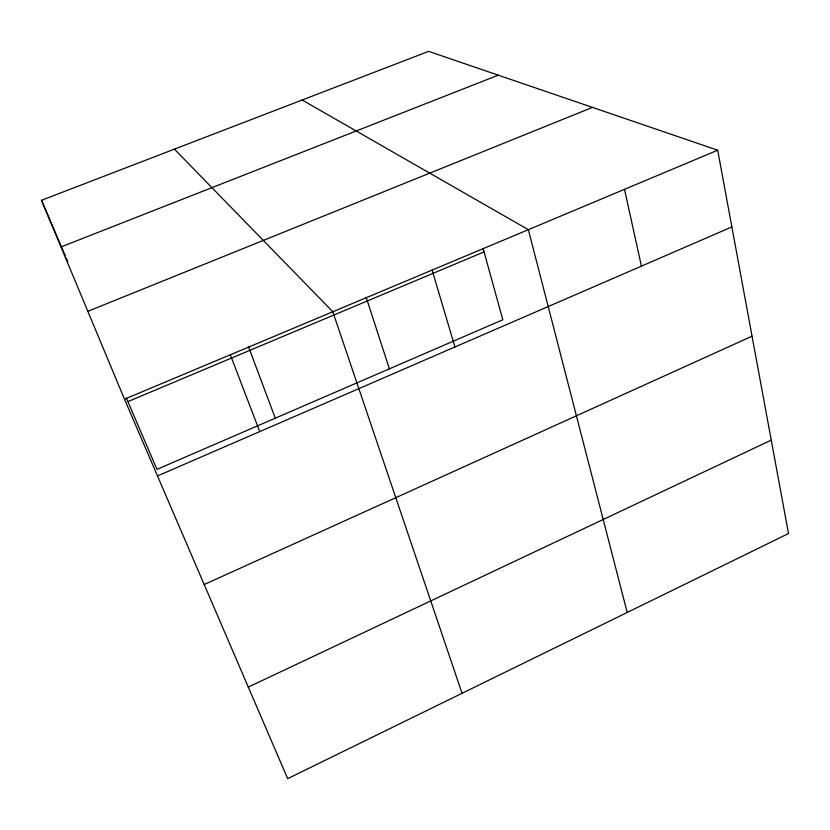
<?xml version="1.0" encoding="UTF-8"?>
<svg xmlns="http://www.w3.org/2000/svg" width="830" height="830" viewBox="0 0 830 830"><rect width="100%" height="100%" fill="white"/><g stroke="black" fill="none" stroke-linecap="round" stroke-linejoin="round"><path stroke-width="1.25" d="M248.295 687.095L771.246 440.128M204.19 584.538L752.053 336.192M157.493 475.932L731.863 226.932M127.893 401.606L484.066 251.915M124.49 399.189L717.701 150.22L788.5 533.545L287.668 778.644L124.49 399.189L41.5 200.279L428.633 51.356L717.701 150.22M87.835 311.333L592.475 107.392M60.974 246.956L498.28 75.177M302.151 100.005L528.357 229.682L627.21 612.478M174.414 149.141L332.809 311.758L462.04 693.309M41.5 200.279L63.308 251.106M63.817 252.289L65.311 255.775M66.307 258.099L67.801 261.575M126.388 398.089L156.963 469.355L502.824 319.778L483.06 248.274M230.315 354.773L259.738 431.61M248.481 346.712L275.28 418.185M366.186 297.327L389.395 368.831M432.108 270.082L454.965 346.971M624.502 189.333L641.424 266.139"/></g></svg>
